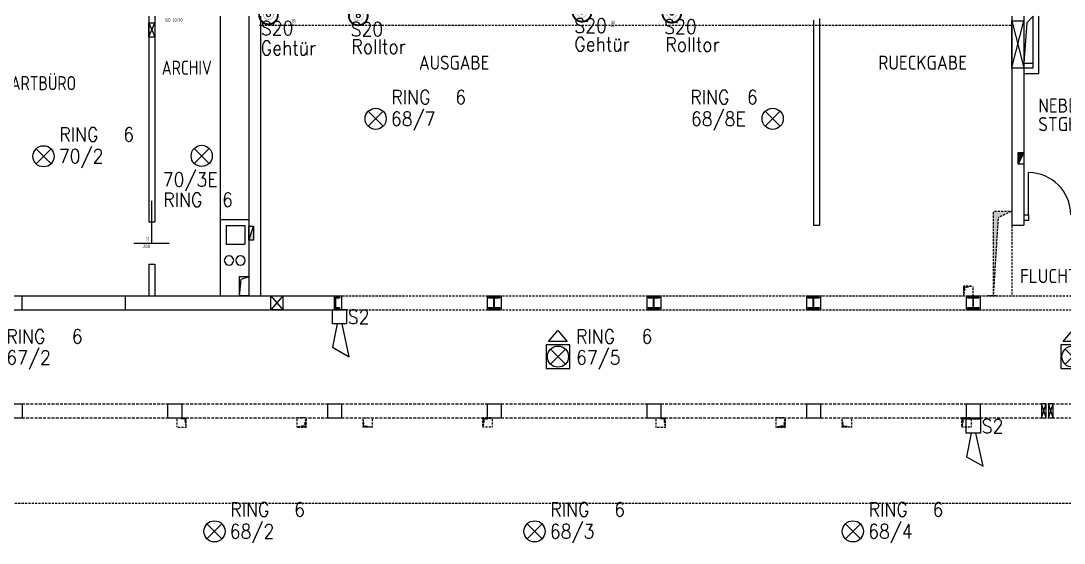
# Model space of a CAD drawing. Extents: x -1029 to 10077, y -1395 to 3524.
# Drawn here: x 1645 to 3866, y 354 to 1465 of the extents above; entities that cross this region are included whole.
import ezdxf
from ezdxf.enums import TextEntityAlignment as Align

# ---------------------------------------------------------------- set-up
doc = ezdxf.new("R2010")
doc.units = 0
doc.header["$LTSCALE"] = 60
doc.header["$MEASUREMENT"] = 0
doc.linetypes.add('X$0$ACHSE', pattern=[0.115, 0, -0.04, 0.075, 0])
doc.linetypes.add('X$0$STRICH_2_1MM', pattern=[0.15, 0.1, -0.05])
doc.layers.get('0').update_dxf_attribs({"linetype": 'CONTINUOUS'})
for name, color, linetype in [('SECO-BRAND', 240, 'CONTINUOUS'), ('SECO-BRAND_LOOP', 81, 'CONTINUOUS'), ('X$0$2A_AUSSP1', 7, 'CONTINUOUS')]:
    doc.layers.add(name, color=color, linetype=linetype)
doc.styles.add('ROMANS', font='romans.shx', dxfattribs={"width": 0.9})
doc.styles.add('SMALL', font='ISO.SHX', dxfattribs={"height": 12.5})

# ---------------------------------------------------------------- blocks, each defined once
blk = doc.blocks.new('SecoS-anschluss steuerung')
blk.add_lwpolyline([(0.055, 0.095, 0, 0.08, 0), (0.118, 0.205, 0.1, 0.1, 0)], format="xyseb")
blk.add_lwpolyline([(0.315, 0.379), (0.219, 0.379), (0.118, 0.205)])
at = {"const_width": 0.4}
for points in [[(-0.02, 0, -1), (0.02, 0, 0.956007)], [(-0.02, 0, 1), (0.02, 0, -0.956007)]]:
    blk.add_lwpolyline(points, format="xyb", dxfattribs=at)
at = {"const_width": 0.00445}
blk.add_lwpolyline([(-0.107, 0, 1), (0.107, 0, 1)], format="xyb", close=True, dxfattribs=at)
blk.add_circle((0, 0), 0.04)
at = {"style": 'ROMANS', "width": 0.9, "flags": 1}
for tag, p in [('PRODUKT_1', (-0.344, -0.029)), ('PRODUKT_2', (-0.344, -0.479)), ('TECHNIK', (-0.344, -0.931)), ('SECOPOS', (-0.344, -1.393))]:
    blk.add_attdef(tag, text='', height=0.3, dxfattribs=at).set_placement(p, align=Align.RIGHT)
at = {"color": 81, "style": 'ROMANS', "width": 0.9}
for tag, p in [('MELDERNUMMER', (0.33, -0.013)), ('LINE_1', (0.33, -0.461)), ('LINE_2', (0.33, -0.913)), ('ZUSATZTEXT', (0.33, -1.358))]:
    blk.add_attdef(tag, p, '', height=0.3, dxfattribs=at)
at = {"layer": 'SECO-BRAND_LOOP', "color": 7, "style": 'ROMANS', "width": 0.8}
for tag, p, flags in [('RING', (0.33, 0.436), 9), ('RINGNUMMER', (1.294, 0.436), 1)]:
    blk.add_attdef(tag, p, '', height=0.3, dxfattribs=dict(at, flags=flags))
blk = doc.blocks.new('SecoS-sirene')
blk.add_lwpolyline([(0.044, 0.307), (0.144, 0.807), (-0.206, 1.007), (-0.056, 0.307)])
blk.add_lwpolyline([(0.15, 0), (-0.15, 0), (-0.15, 0.306), (0.15, 0.306)], close=True)
at = {"style": 'ROMANS', "width": 0.9, "flags": 1}
for tag, p in [('PRODUKT_1', (-0.344, 0.022)), ('PRODUKT_2', (-0.344, -0.428)), ('TECHNIK', (-0.344, -0.88)), ('SECOPOS', (-0.344, -1.342))]:
    blk.add_attdef(tag, text='', height=0.3, dxfattribs=at).set_placement(p, align=Align.RIGHT)
at = {"color": 81, "style": 'ROMANS', "width": 0.9}
for tag, p in [('MELDERNUMMER', (0.33, 0.038)), ('LINE_1', (0.33, -0.41)), ('LINE_2', (0.33, -0.861)), ('ZUSATZTEXT', (0.33, -1.307))]:
    blk.add_attdef(tag, p, '', height=0.3, dxfattribs=at)
at = {"layer": 'SECO-BRAND_LOOP', "color": 7, "style": 'ROMANS', "width": 0.8}
for tag, p, flags in [('RING', (0.33, 0.487), 9), ('RINGNUMMER', (1.294, 0.487), 1)]:
    blk.add_attdef(tag, p, '', height=0.3, dxfattribs=dict(at, flags=flags))
blk = doc.blocks.new('SecoS-opt zwdi')
for p, q in [((0.159, 0.159), (-0.159, -0.159)), ((-0.159, 0.159), (0.159, -0.159))]:
    blk.add_line(p, q)
for points in [[(-0.201, 0.32), (-0.001, 0.555), (0.199, 0.32)], [(0.25, 0.25), (-0.25, 0.25), (-0.25, -0.25), (0.25, -0.25)]]:
    blk.add_lwpolyline(points, close=True)
blk.add_circle((0, 0), 0.225)
at = {"style": 'ROMANS', "width": 0.9, "flags": 1}
for tag, p in [('PRODUKT_1', (-0.344, -0.147)), ('PRODUKT_2', (-0.344, -0.597)), ('TECHNIK', (-0.344, -1.049)), ('SECOPOS', (-0.344, -1.511))]:
    blk.add_attdef(tag, text='', height=0.3, dxfattribs=at).set_placement(p, align=Align.RIGHT)
at = {"color": 81, "style": 'ROMANS', "width": 0.9}
for tag, p in [('MELDERNUMMER', (0.33, -0.131)), ('LINE_1', (0.33, -0.579)), ('LINE_2', (0.33, -1.031)), ('ZUSATZTEXT', (0.33, -1.476))]:
    blk.add_attdef(tag, p, '', height=0.3, dxfattribs=at)
at = {"layer": 'SECO-BRAND_LOOP', "color": 7, "style": 'ROMANS', "width": 0.8, "flags": 8}
blk.add_attdef('RING', (0.33, 0.317), '', height=0.3, dxfattribs=at)
at = {"layer": 'SECO-BRAND_LOOP', "color": 7, "style": 'ROMANS', "width": 0.8}
blk.add_attdef('RINGNUMMER', (1.294, 0.317), '', height=0.3, dxfattribs=at)
blk = doc.blocks.new('SecoS-opt')
for p, q in [((0.159, 0.159), (-0.159, -0.159)), ((-0.159, 0.159), (0.159, -0.159))]:
    blk.add_line(p, q)
blk.add_circle((0, 0), 0.225)
at = {"style": 'ROMANS', "width": 0.9, "flags": 1}
for tag, p in [('PRODUKT_1', (-0.344, -0.147)), ('PRODUKT_2', (-0.344, -0.597)), ('TECHNIK', (-0.344, -1.049)), ('SECOPOS', (-0.344, -1.511))]:
    blk.add_attdef(tag, text='', height=0.3, dxfattribs=at).set_placement(p, align=Align.RIGHT)
at = {"color": 81, "style": 'ROMANS', "width": 0.9}
for tag, p in [('MELDERNUMMER', (0.33, -0.131)), ('LINE_1', (0.33, -0.989)), ('LINE_2', (0.33, -1.441)), ('ZUSATZTEXT', (0.33, -1.886))]:
    blk.add_attdef(tag, p, '', height=0.3, dxfattribs=at)
at = {"layer": 'SECO-BRAND_LOOP', "color": 7, "style": 'ROMANS', "width": 0.8, "flags": 8}
blk.add_attdef('RING', (0.33, -0.579), '', height=0.3, dxfattribs=at)
at = {"layer": 'SECO-BRAND_LOOP', "color": 7, "style": 'ROMANS', "width": 0.8}
blk.add_attdef('RINGNUMMER', (1.294, -0.579), '', height=0.3, dxfattribs=at)

msp = doc.modelspace()

# ---------------------------------------------------------------- hatches: boundary and pattern name
at = {"layer": 'X$0$2A_AUSSP1', "linetype": 'Continuous'}
for points in [[(3768, 1160), (3768, 1185), (3780, 1185)], [(3725.4, 1045.8), (3715, 880), (3715, 1060), (3755, 1060)], [(2140.3, 1028.1), (2140.3, 998.1), (2130.3, 998.1)], [(3651.6, 880), (3651.6, 900), (3655.2, 897.1)], [(3651.6, 900), (3655.2, 897.1), (3671.6, 900)], [(1997.1, 620), (1993.5, 617.1), (1977.1, 620)], [(1997.1, 600), (1997.1, 620), (1993.5, 617.1)], [(2232.2, 600), (2252.2, 600), (2249.3, 603.6)], [(2252.2, 600), (2249.3, 603.6), (2252.2, 620)], [(2373.1, 600), (2376, 603.6), (2373.1, 620)], [(2393.1, 600), (2373.1, 600), (2376, 603.6)], [(2628.2, 600), (2628.2, 620), (2631.7, 617.1)], [(2628.2, 620), (2631.7, 617.1), (2648.2, 620)], [(3017.1, 620), (3013.5, 617.1), (2997.1, 620)], [(3017.1, 600), (3017.1, 620), (3013.5, 617.1)], [(3252.2, 600), (3272.2, 600), (3269.3, 603.6)], [(3272.2, 600), (3269.3, 603.6), (3272.2, 620)], [(3393.1, 600), (3396, 603.6), (3393.1, 620)], [(3413.1, 600), (3393.1, 600), (3396, 603.6)], [(3648.2, 600), (3648.2, 620), (3651.7, 617.1)], [(3648.2, 620), (3651.7, 617.1), (3668.2, 620)]]:
    msp.add_hatch(color=252, dxfattribs=at).paths.add_polyline_path(points, flags=0)

# ---------------------------------------------------------------- linework, layer by layer
at = {"color": 252, "linetype": 'Continuous'}
for p, q in [((1917.5, 1475), (1917.5, 1037)), ((1930, 1475), (1930, 1042)), ((2070, 880), (2070, 1475)), ((2130, 1475), (2130, 880)), ((2155, 1475), (2155, 880)), ((3332.5, 1466), (3332.5, 1030)), ((3345, 1470), (3345, 1030)), ((3755, 1475), (3755, 1030)), ((3780, 1475), (3780, 1030)), ((3800, 1475), (3786.3, 1461)), ((3800, 1365), (3800, 1475)), ((3812, 1353), (3812, 1475)), ((1917.3, 1430.9), (1917.3, 1460.9)), ((1917.3, 1460.9), (1930.3, 1430.9)), ((1917.3, 1430.9), (1930.3, 1460.9)), ((1917.3, 1460.9), (1930.3, 1460.9)), ((1930.3, 1460.9), (1930.3, 1430.9)), ((3755, 1464.6), (3780, 1365)), ((3755, 1365), (3780, 1464.6)), ((3755, 1365), (3755, 1464.6)), ((3755, 1464.6), (3780, 1464.6)), ((3780, 1464.6), (3780, 1365)), ((3786.3, 1461), (3780, 1375)), ((1917.3, 1430.9), (1930.3, 1430.9)), ((3755, 1365), (3780, 1365)), ((3780, 1375), (3800, 1375)), ((3780, 1365), (3800, 1365)), ((3780, 1353), (3812, 1353)), ((3768, 1160), (3768, 1185)), ((3768, 1185), (3780, 1185)), ((3780, 1185), (3768, 1160)), ((3768, 1185), (3780, 1185)), ((3768, 1160), (3768, 1185)), ((3780, 1184), (3780, 1159)), ((3780, 1160), (3768, 1160)), ((3790, 1052), (3790, 1142)), ((1923.7, 992), (1923.7, 1082)), ((3780, 1052), (3790, 1052)), ((3790, 1052), (3790, 1040)), ((1917.5, 1037), (1930, 1037)), ((1930, 1042), (1930, 1037)), ((2070, 1042), (2130, 1042)), ((2082, 1029.5), (2122, 1029.5)), ((2082, 1029.5), (2082, 989.5)), ((2122, 1029.5), (2122, 989.5)), ((2130.3, 998.1), (2140.3, 1028.1)), ((2130.3, 998.1), (2130.3, 1028.1)), ((2130.3, 1028.1), (2140.3, 1028.1)), ((2140.3, 1028.1), (2140.3, 998.1)), ((2140.3, 1028.1), (2140.3, 998.1)), ((3332.5, 1030), (3345, 1030)), ((3755, 1030), (3780, 1030)), ((3790, 1040), (3780, 1040)), ((1885.4, 991.5), (1960.8, 991.5)), ((2082, 989.5), (2122, 989.5)), ((2140.3, 998.1), (2130.3, 998.1)), ((2140.3, 998.1), (2130.3, 998.1)), ((1917.5, 947), (1917.5, 880)), ((1917.5, 947), (1930, 947)), ((1930, 947), (1930, 942)), ((1930, 942), (1930, 880)), ((2130, 920), (2110, 920)), ((2110, 920), (2110, 880)), ((2113.6, 914.2), (2110, 880)), ((2130, 920), (2113.6, 914.2)), ((2130, 920), (2130, 880)), ((1617.5, 880), (1647.5, 880)), ((1647.5, 880), (1868, 880)), ((1647.5, 850), (1647.5, 880)), ((1868, 880), (2312.6, 880)), ((1868, 850), (1868, 880)), ((2130, 880), (2110, 880)), ((2202.5, 880), (2177.5, 849.9)), ((2177.5, 880), (2202.5, 849.9)), ((2177.5, 849.9), (2177.5, 880)), ((2177.5, 880), (2202.5, 880)), ((2202.5, 880), (2202.5, 849.9)), ((2312.6, 850), (2312.6, 880)), ((2312.6, 880), (2327.5, 880)), ((2314.6, 853), (2314.6, 877)), ((2314.6, 877), (2323.1, 877)), ((2314.6, 875.3), (2323.1, 875.3)), ((2315.6, 853), (2315.6, 877)), ((2323.1, 877), (2323.1, 875.3)), ((2327.5, 880), (2327.5, 850)), ((2637.5, 880), (2637.5, 850)), ((2637.5, 880), (2667.5, 880)), ((2640.5, 877), (2664.5, 877)), ((2640.5, 877), (2664.5, 877)), ((2640.5, 875.3), (2640.5, 877)), ((2640.5, 875.3), (2664.5, 875.3)), ((2652, 853), (2652, 877)), ((2652.5, 853), (2652.5, 877)), ((2653, 853), (2653, 877)), ((2664.5, 877), (2664.5, 875.3)), ((2667.5, 880), (2667.5, 850)), ((2977.5, 880), (2977.5, 850)), ((2977.5, 880), (3007.5, 880)), ((2980.5, 877), (3004.5, 877)), ((2980.5, 877), (3004.5, 877)), ((2980.5, 875.3), (2980.5, 877)), ((2980.5, 875.3), (3004.5, 875.3)), ((2992, 853), (2992, 877)), ((2992.5, 853), (2992.5, 877)), ((2993, 853), (2993, 877)), ((3004.5, 877), (3004.5, 875.3)), ((3007.5, 880), (3007.5, 850)), ((3317.5, 880), (3317.5, 850)), ((3320, 880), (3350, 880)), ((3320.5, 877), (3344.5, 877)), ((3320.5, 877), (3344.5, 877)), ((3320.5, 875.3), (3320.5, 877)), ((3320.5, 875.3), (3344.5, 875.3)), ((3332, 853), (3332, 877)), ((3332.5, 853), (3332.5, 877)), ((3333, 853), (3333, 877)), ((3344.5, 877), (3344.5, 875.3)), ((3347.5, 880), (3347.5, 850)), ((3657.5, 880), (3657.5, 850)), ((3660, 880), (3690, 880)), ((3660.5, 877), (3684.5, 877)), ((3660.5, 877), (3684.5, 877)), ((3660.5, 875.3), (3660.5, 877)), ((3660.5, 875.3), (3684.5, 875.3)), ((3672, 853), (3672, 877)), ((3672.5, 853), (3672.5, 877)), ((3673, 853), (3673, 877)), ((3684.5, 877), (3684.5, 875.3)), ((3687.5, 880), (3687.5, 850)), ((1617.5, 850), (1647.5, 850)), ((1647.5, 850), (1868, 850)), ((1868, 850), (2312.6, 850)), ((2202.5, 849.9), (2177.5, 849.9)), ((2327.5, 850), (2312.6, 850)), ((2312.6, 850), (2327.5, 850)), ((2314.6, 854.7), (2323.1, 854.7)), ((2314.6, 853), (2323.1, 853)), ((2323.1, 854.7), (2323.1, 853)), ((2637.5, 850), (2667.5, 850)), ((2640.5, 854.7), (2664.5, 854.7)), ((2640.5, 854.7), (2640.5, 853)), ((2640.5, 853), (2664.5, 853)), ((2640.5, 853), (2664.5, 853)), ((2664.5, 854.7), (2664.5, 853)), ((2977.5, 850), (3007.5, 850)), ((2980.5, 854.7), (3004.5, 854.7)), ((2980.5, 854.7), (2980.5, 853)), ((2980.5, 853), (3004.5, 853)), ((2980.5, 853), (3004.5, 853)), ((3004.5, 854.7), (3004.5, 853)), ((3317.5, 850), (3347.5, 850)), ((3320.5, 854.7), (3344.5, 854.7)), ((3320.5, 854.7), (3320.5, 853)), ((3320.5, 853), (3344.5, 853)), ((3320.5, 853), (3344.5, 853)), ((3344.5, 854.7), (3344.5, 853)), ((3660, 850), (3690, 850)), ((3660.5, 854.7), (3684.5, 854.7)), ((3660.5, 854.7), (3660.5, 853)), ((3660.5, 853), (3684.5, 853)), ((3660.5, 853), (3684.5, 853)), ((3684.5, 854.7), (3684.5, 853)), ((1617.5, 650), (1647.5, 650)), ((1647.5, 650), (1647.5, 620)), ((1957.5, 650), (1987.5, 650)), ((1957.5, 650), (1957.5, 620)), ((1987.5, 650), (1987.5, 620)), ((2297.5, 650), (2327.5, 650)), ((2297.5, 650), (2297.5, 620)), ((2327.5, 650), (2327.5, 620)), ((2637.5, 650), (2637.5, 620)), ((2637.5, 650), (2667.5, 650)), ((2667.5, 650), (2667.5, 620)), ((2977.5, 650), (2977.5, 620)), ((2977.5, 650), (3007.5, 650)), ((3007.5, 650), (3007.5, 620)), ((3317.5, 650), (3317.5, 620)), ((3317.5, 650), (3347.5, 650)), ((3347.5, 650), (3347.5, 620)), ((3657.5, 650), (3657.5, 620)), ((3657.5, 650), (3687.5, 650)), ((3687.5, 650), (3687.5, 620)), ((3827.7, 620), (3817.7, 650)), ((3817.7, 620), (3827.7, 650)), ((3827.7, 650), (3817.7, 650)), ((3817.7, 650), (3817.7, 620)), ((3827.7, 620), (3827.7, 650)), ((3842.7, 650), (3832.7, 650)), ((3832.7, 650), (3832.7, 620)), ((3832.7, 620), (3842.7, 650)), ((3842.7, 620), (3832.7, 650)), ((3842.7, 620), (3842.7, 650)), ((1617.5, 620), (1647.5, 620)), ((1957.5, 620), (1987.5, 620)), ((2297.5, 620), (2327.5, 620)), ((2637.5, 620), (2667.5, 620)), ((2977.5, 620), (3007.5, 620)), ((3317.5, 620), (3347.5, 620)), ((3657.5, 620), (3687.5, 620)), ((3817.7, 620), (3827.7, 620)), ((3832.7, 620), (3842.7, 620))]:
    msp.add_line(p, q, dxfattribs=at)
at = {"color": 252, "linetype": 'X$0$ACHSE'}
for p, q in [((3755, 1455), (2153.2, 1455)), ((3715, 1060), (3715, 880)), ((3715, 1060), (3755, 1060)), ((3725.4, 1045.8), (3715, 880)), ((3755, 1060), (3725.4, 1045.8)), ((3755, 1060), (3755, 880)), ((3651.6, 900), (3651.6, 880)), ((3671.6, 900), (3651.6, 900)), ((3655.2, 897.1), (3651.6, 880)), ((3671.6, 900), (3655.2, 897.1)), ((3671.6, 900), (3671.6, 880)), ((2312.6, 880), (4430, 880)), ((3723.6, 880), (3703.6, 880)), ((2312.6, 850), (4430, 850)), ((1977.1, 620), (1977.1, 600)), ((1993.5, 617.1), (1977.1, 620)), ((1977.1, 620), (1997.1, 620)), ((1977.1, 600), (1997.1, 600)), ((1997.1, 620), (1993.5, 617.1)), ((1997.1, 620), (1993.5, 617.1)), ((1993.5, 617.1), (1997.1, 600)), ((1997.1, 600), (1997.1, 620)), ((1997.1, 600), (1997.1, 620)), ((2232.2, 620), (2232.2, 600)), ((2252.2, 620), (2232.2, 620)), ((2249.3, 603.6), (2232.2, 600)), ((2232.2, 600), (2252.2, 600)), ((2232.2, 600), (2252.2, 600)), ((2249.3, 603.6), (2252.2, 620)), ((2252.2, 600), (2249.3, 603.6)), ((2252.2, 600), (2249.3, 603.6)), ((2252.2, 620), (2252.2, 600)), ((2376, 603.6), (2373.1, 620)), ((2373.1, 620), (2373.1, 600)), ((2373.1, 620), (2393.1, 620)), ((2373.1, 600), (2376, 603.6)), ((2373.1, 600), (2376, 603.6)), ((2393.1, 600), (2373.1, 600)), ((2393.1, 600), (2373.1, 600)), ((2376, 603.6), (2393.1, 600)), ((2393.1, 620), (2393.1, 600)), ((2628.2, 600), (2628.2, 620)), ((2628.2, 600), (2628.2, 620)), ((2628.2, 620), (2631.7, 617.1)), ((2628.2, 620), (2631.7, 617.1)), ((2648.2, 620), (2628.2, 620)), ((2631.7, 617.1), (2628.2, 600)), ((2648.2, 600), (2628.2, 600)), ((2631.7, 617.1), (2648.2, 620)), ((2648.2, 620), (2648.2, 600)), ((2997.1, 620), (2997.1, 600)), ((3013.5, 617.1), (2997.1, 620)), ((2997.1, 620), (3017.1, 620)), ((2997.1, 600), (3017.1, 600)), ((3017.1, 620), (3013.5, 617.1)), ((3017.1, 620), (3013.5, 617.1)), ((3013.5, 617.1), (3017.1, 600)), ((3017.1, 600), (3017.1, 620)), ((3017.1, 600), (3017.1, 620)), ((3252.2, 620), (3252.2, 600)), ((3272.2, 620), (3252.2, 620)), ((3269.3, 603.6), (3252.2, 600)), ((3252.2, 600), (3272.2, 600)), ((3252.2, 600), (3272.2, 600)), ((3269.3, 603.6), (3272.2, 620)), ((3272.2, 600), (3269.3, 603.6)), ((3272.2, 600), (3269.3, 603.6)), ((3272.2, 620), (3272.2, 600)), ((3396, 603.6), (3393.1, 620)), ((3393.1, 620), (3393.1, 600)), ((3393.1, 620), (3413.1, 620)), ((3393.1, 600), (3396, 603.6)), ((3393.1, 600), (3396, 603.6)), ((3413.1, 600), (3393.1, 600)), ((3413.1, 600), (3393.1, 600)), ((3396, 603.6), (3413.1, 600)), ((3413.1, 620), (3413.1, 600)), ((3648.2, 600), (3648.2, 620)), ((3648.2, 600), (3648.2, 620)), ((3648.2, 620), (3651.7, 617.1)), ((3648.2, 620), (3651.7, 617.1)), ((3668.2, 620), (3648.2, 620)), ((3651.7, 617.1), (3648.2, 600)), ((3668.2, 600), (3648.2, 600)), ((3651.7, 617.1), (3668.2, 620)), ((3668.2, 620), (3668.2, 600)), ((4430, 438), (967.5, 438))]:
    msp.add_line(p, q, dxfattribs=at)
at = {"color": 252, "linetype": 'X$0$STRICH_2_1MM'}
for p, q in [((1647.5, 650), (1957.5, 650)), ((1987.5, 650), (2297.5, 650)), ((2327.5, 650), (2637.5, 650)), ((2667.5, 650), (2977.5, 650)), ((3007.5, 650), (3317.5, 650)), ((3347.5, 650), (3657.5, 650)), ((3687.5, 650), (3997.5, 650)), ((1647.5, 620), (1957.5, 620)), ((1987.5, 620), (2297.5, 620)), ((2327.5, 620), (2637.5, 620)), ((2667.5, 620), (2977.5, 620)), ((3007.5, 620), (3317.5, 620)), ((3347.5, 620), (3657.5, 620)), ((3687.5, 620), (3997.5, 620))]:
    msp.add_line(p, q, dxfattribs=at)
at = {"color": 252, "linetype": 'Continuous'}
for centre, radius, start, end in [((3790, 1052), 90, 0, 90), ((2088.1, 955), 10, 0, 180), ((2112.5, 955), 10, 0, 180), ((2088.1, 955), 10, 180, 0), ((2112.5, 955), 10, 180, 0)]:
    msp.add_arc(centre, radius, start, end, dxfattribs=at)

# ---------------------------------------------------------------- block references
at = {"layer": 'SECO-BRAND'}
ref = msp.add_blockref('SecoS-anschluss steuerung', (2172.2, 1477.7), dxfattribs=dict(at, xscale=100, yscale=100, zscale=100))
ref.add_attrib('MELDERNUMMER', 'S20', (2155.8, 1434.2), dxfattribs={"layer": '0', "color": 81, "height": 30, "style": 'ROMANS', "width": 0.9})
ref.add_attrib('LINE_1', 'Gehtür', (2155.7, 1392.1), dxfattribs={"layer": '0', "color": 81, "height": 30, "style": 'ROMANS', "width": 0.9})
ref = msp.add_blockref('SecoS-anschluss steuerung', (2363.3, 1475.5), dxfattribs=dict(at, xscale=100, yscale=100, zscale=100))
ref.add_attrib('MELDERNUMMER', 'S20', (2346.9, 1432), dxfattribs={"layer": '0', "color": 81, "height": 30, "style": 'ROMANS', "width": 0.9})
ref.add_attrib('LINE_1', 'Rolltor', (2348.7, 1395), dxfattribs={"layer": '0', "color": 81, "height": 30, "style": 'ROMANS', "width": 0.9})
ref = msp.add_blockref('SecoS-anschluss steuerung', (2839.7, 1483.2), dxfattribs=dict(at, xscale=100, yscale=100, zscale=100))
ref.add_attrib('MELDERNUMMER', 'S20', (2823.2, 1439.7), dxfattribs={"layer": '0', "color": 81, "height": 30, "style": 'ROMANS', "width": 0.9})
ref.add_attrib('LINE_1', 'Gehtür', (2823.2, 1400.2), dxfattribs={"layer": '0', "color": 81, "height": 30, "style": 'ROMANS', "width": 0.9})
ref = msp.add_blockref('SecoS-anschluss steuerung', (3030.7, 1481), dxfattribs=dict(at, xscale=100, yscale=100, zscale=100))
ref.add_attrib('MELDERNUMMER', 'S20', (3014.3, 1437.4), dxfattribs={"layer": '0', "color": 81, "height": 30, "style": 'ROMANS', "width": 0.9})
ref.add_attrib('LINE_1', 'Rolltor', (3017, 1399.5), dxfattribs={"layer": '0', "color": 81, "height": 30, "style": 'ROMANS', "width": 0.9})
ref = msp.add_blockref('SecoS-opt', (2400.2, 1256.5), dxfattribs=dict(at, xscale=100, yscale=100, zscale=100))
ref.add_attrib('MELDERNUMMER', '68/7', (2432.7, 1241.4), dxfattribs={"layer": '0', "color": 81, "height": 30, "style": 'ROMANS', "width": 0.9})
ref.add_attrib('RINGNUMMER', '6', (2569.8, 1287.7), dxfattribs={"layer": 'SECO-BRAND_LOOP', "color": 7, "height": 30, "style": 'ROMANS', "width": 0.9})
ref.add_attrib('RING', 'RING', (2433.8, 1287.7), dxfattribs={"layer": 'SECO-BRAND_LOOP', "color": 7, "height": 30, "style": 'ROMANS', "width": 0.9, "flags": 8})
ref = msp.add_blockref('SecoS-opt', (3245.5, 1256.5, 280), dxfattribs=dict(at, xscale=100, yscale=100, zscale=100))
ref.add_attrib('MELDERNUMMER', '68/8E', (3071.4, 1241.4, -27720), dxfattribs={"layer": '0', "color": 81, "height": 30, "style": 'ROMANS', "width": 0.9})
ref.add_attrib('RINGNUMMER', '6', (3190.6, 1287.7, -27720), dxfattribs={"layer": 'SECO-BRAND_LOOP', "color": 7, "height": 30, "style": 'ROMANS', "width": 0.9})
ref.add_attrib('RING', 'RING', (3070.1, 1287.7, -27720), dxfattribs={"layer": 'SECO-BRAND_LOOP', "color": 7, "height": 30, "style": 'ROMANS', "width": 0.9, "flags": 8})
ref = msp.add_blockref('SecoS-opt', (1693.3, 1176.7, 280), dxfattribs=dict(at, xscale=100, yscale=100, zscale=100))
ref.add_attrib('MELDERNUMMER', '70/2', (1725.8, 1161.7, -27720), dxfattribs={"layer": '0', "color": 81, "height": 30, "style": 'ROMANS', "width": 0.9})
ref.add_attrib('RINGNUMMER', '6', (1862.9, 1208, -27720), dxfattribs={"layer": 'SECO-BRAND_LOOP', "color": 7, "height": 30, "style": 'ROMANS', "width": 0.9})
ref.add_attrib('RING', 'RING', (1726.9, 1208, -27720), dxfattribs={"layer": 'SECO-BRAND_LOOP', "color": 7, "height": 30, "style": 'ROMANS', "width": 0.9, "flags": 8})
ref = msp.add_blockref('SecoS-opt', (2030, 1177.5, 280), dxfattribs=dict(at, xscale=100, yscale=100, zscale=100))
ref.add_attrib('MELDERNUMMER', '70/3E', (1947, 1112.5, -27720), dxfattribs={"layer": '0', "color": 81, "height": 30, "style": 'ROMANS', "width": 0.9})
ref.add_attrib('RINGNUMMER', '6', (2073.2, 1068.9, -27720), dxfattribs={"layer": 'SECO-BRAND_LOOP', "color": 7, "height": 30, "style": 'ROMANS', "width": 0.9})
ref.add_attrib('RING', 'RING', (1948.2, 1068.9, -27720), dxfattribs={"layer": 'SECO-BRAND_LOOP', "color": 7, "height": 30, "style": 'ROMANS', "width": 0.9, "flags": 8})
ref = msp.add_blockref('SecoS-sirene', (2323.1, 850.9), dxfattribs=dict(at, xscale=100, yscale=100, zscale=100, rotation=180))
ref.add_attrib('MELDERNUMMER', 'S2', (2340.9, 820.1), dxfattribs={"layer": '0', "color": 81, "height": 30, "style": 'ROMANS', "width": 0.9})
ref = msp.add_blockref('SecoS-opt zwdi', (1575.5, 750.4), dxfattribs=dict(at, xscale=100, yscale=100, zscale=100))
ref.add_attrib('MELDERNUMMER', '67/2', (1613.9, 733.3), dxfattribs={"layer": '0', "color": 81, "height": 30, "style": 'ROMANS', "width": 0.9})
ref.add_attrib('RINGNUMMER', '6', (1753.4, 778.2), dxfattribs={"layer": 'SECO-BRAND_LOOP', "color": 7, "height": 30, "style": 'ROMANS', "width": 0.9})
ref.add_attrib('RING', 'RING', (1614, 778.2), dxfattribs={"layer": 'SECO-BRAND_LOOP', "color": 7, "height": 30, "style": 'ROMANS', "width": 0.9, "flags": 8})
ref = msp.add_blockref('SecoS-opt zwdi', (2788.4, 750.4), dxfattribs=dict(at, xscale=100, yscale=100, zscale=100))
ref.add_attrib('MELDERNUMMER', '67/5', (2826.8, 733.3), dxfattribs={"layer": '0', "color": 81, "height": 30, "style": 'ROMANS', "width": 0.9})
ref.add_attrib('RINGNUMMER', '6', (2966.3, 778.2), dxfattribs={"layer": 'SECO-BRAND_LOOP', "color": 7, "height": 30, "style": 'ROMANS', "width": 0.9})
ref.add_attrib('RING', 'RING', (2826.9, 778.2), dxfattribs={"layer": 'SECO-BRAND_LOOP', "color": 7, "height": 30, "style": 'ROMANS', "width": 0.9, "flags": 8})
ref = msp.add_blockref('SecoS-opt zwdi', (3883.9, 750.4), dxfattribs=dict(at, xscale=100, yscale=100, zscale=100))
ref.add_attrib('MELDERNUMMER', '67/8', (3922.3, 733.3), dxfattribs={"layer": '0', "color": 81, "height": 30, "style": 'ROMANS', "width": 0.9})
ref.add_attrib('RINGNUMMER', '6', (4061.7, 778.2), dxfattribs={"layer": 'SECO-BRAND_LOOP', "color": 7, "height": 30, "style": 'ROMANS', "width": 0.9})
ref.add_attrib('RING', 'RING', (3922.3, 778.2), dxfattribs={"layer": 'SECO-BRAND_LOOP', "color": 7, "height": 30, "style": 'ROMANS', "width": 0.9, "flags": 8})
ref = msp.add_blockref('SecoS-sirene', (3672.7, 618), dxfattribs=dict(at, xscale=100, yscale=100, zscale=100, rotation=180))
ref.add_attrib('MELDERNUMMER', 'S2', (3690.5, 587.2), dxfattribs={"layer": '0', "color": 81, "height": 30, "style": 'ROMANS', "width": 0.9})
ref = msp.add_blockref('SecoS-opt', (2057.1, 378.6), dxfattribs=dict(at, xscale=100, yscale=100, zscale=100))
ref.add_attrib('MELDERNUMMER', '68/2', (2089.6, 363.6), dxfattribs={"layer": '0', "color": 81, "height": 30, "style": 'ROMANS', "width": 0.9})
ref.add_attrib('RINGNUMMER', '6', (2226.7, 409.9), dxfattribs={"layer": 'SECO-BRAND_LOOP', "color": 7, "height": 30, "style": 'ROMANS', "width": 0.9})
ref.add_attrib('RING', 'RING', (2090.7, 409.9), dxfattribs={"layer": 'SECO-BRAND_LOOP', "color": 7, "height": 30, "style": 'ROMANS', "width": 0.9, "flags": 8})
ref = msp.add_blockref('SecoS-opt', (2738.6, 378.6), dxfattribs=dict(at, xscale=100, yscale=100, zscale=100))
ref.add_attrib('MELDERNUMMER', '68/3', (2771.1, 363.6), dxfattribs={"layer": '0', "color": 81, "height": 30, "style": 'ROMANS', "width": 0.9})
ref.add_attrib('RINGNUMMER', '6', (2908.2, 409.9), dxfattribs={"layer": 'SECO-BRAND_LOOP', "color": 7, "height": 30, "style": 'ROMANS', "width": 0.9})
ref.add_attrib('RING', 'RING', (2772.2, 409.9), dxfattribs={"layer": 'SECO-BRAND_LOOP', "color": 7, "height": 30, "style": 'ROMANS', "width": 0.9, "flags": 8})
ref = msp.add_blockref('SecoS-opt', (3416.3, 378.6), dxfattribs=dict(at, xscale=100, yscale=100, zscale=100))
ref.add_attrib('MELDERNUMMER', '68/4', (3448.8, 363.6), dxfattribs={"layer": '0', "color": 81, "height": 30, "style": 'ROMANS', "width": 0.9})
ref.add_attrib('RINGNUMMER', '6', (3585.9, 409.9), dxfattribs={"layer": 'SECO-BRAND_LOOP', "color": 7, "height": 30, "style": 'ROMANS', "width": 0.9})
ref.add_attrib('RING', 'RING', (3449.9, 409.9), dxfattribs={"layer": 'SECO-BRAND_LOOP', "color": 7, "height": 30, "style": 'ROMANS', "width": 0.9, "flags": 8})

# ---------------------------------------------------------------- texts
at = {"color": 252, "style": 'SMALL'}
for s, height, width, p in [('BD 20/10', 7.5, 0.783117, (1952.4, 1470.3)), ('ARCHIV', 30, 0.874286, (1944.9, 1380.2)), ('AUSGABE', 30, 0.946939, (2492.5, 1391)), ('RUECKGABE', 30, 0.964286, (3470.4, 1391)), ('HAUSWARTBÜRO', 30, 0.874286, (1516.5, 1347.3)), ('NEBEN-', 30, 0.974026, (3810.9, 1299.6)), ('STGH.', 30, 0.974026, (3810.9, 1260.1)), ('  90', 7.5, 0.596273, (1905, 1004.9)), ('200', 7.5, 0.867857, (1905, 988.7)), ('FLUCHTTUERE', 30, 0.974026, (3772, 936.8))]:
    msp.add_text(s, height=height, dxfattribs=dict(at, width=width)).set_placement(p, align=Align.TOP_LEFT)
at = {"color": 252, "style": 'SMALL', "width": 0.826891}
for p in [(2222, 1453.8), (2902, 1450.5)]:
    msp.add_text('T30', height=7.5, rotation=90, dxfattribs=at).set_placement(p, align=Align.TOP_LEFT)

doc.saveas('drawing.dxf')
